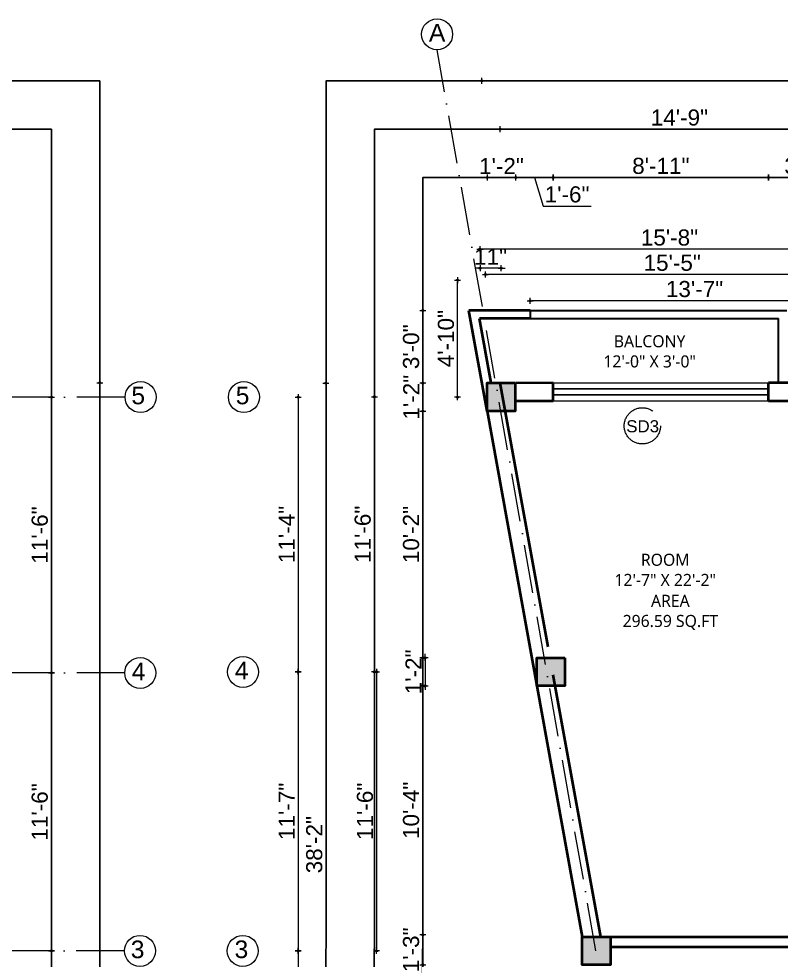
# Model space of a CAD drawing. Header units: inches. Extents: x 2670288 to 2672693, y 789942 to 794071.
# Drawn here: x 2671408 to 2671786.6, y 791460.4 to 791927.9 of the extents above; entities that cross this region are included whole.
import ezdxf

# ---------------------------------------------------------------- set-up
doc = ezdxf.new("R2010")
doc.units = ezdxf.units.IN
doc.header["$MEASUREMENT"] = 0
doc.header["$PDMODE"] = 99
doc.linetypes.add('ACAD_ISO04W100', pattern=[30, 24, -3, 0, -3])
doc.linetypes.add('ACAD_ISO10W100', pattern=[18, 12, -3, 0, -3])
for name, color, linetype, lineweight in [('CENTER  LINE RA', 10, 'ACAD_ISO04W100', 18), ('CONC. OUTLINE RA', 150, 'Continuous', 40), ('DOOR-WIN RA', 3, 'Continuous', 20), ('Hatch', 254, 'Continuous', 9), ('HATCH RA', 8, 'Continuous', 9), ('TEXT RA', 254, 'Continuous', 20), ('TEXTURE EA', 8, 'ACAD_ISO10W100', 9), ('wall EA', 24, 'Continuous', 40), ('WALL__HALF_NEW', 42, 'Continuous', 30)]:
    doc.layers.add(name, color=color, linetype=linetype, lineweight=lineweight)
for name, color, linetype in [('HACTH', 7, 'Continuous'), ('lettring', 7, 'Continuous'), ('text EA', 7, 'Continuous')]:
    doc.layers.add(name, color=color, linetype=linetype)
doc.styles.add('DIM 8', font='arial.ttf', dxfattribs={"height": 8})
doc.styles.get("Standard").update_dxf_attribs({"font": 'arial.ttf'})
doc.dimstyles.new('Copy of DIM 8', dxfattribs={"dimtxt": 8, "dimasz": 1, "dimexe": 6, "dimexo": 18, "dimgap": 1.6875, "dimtad": 1, "dimdec": 0, "dimzin": 3, "dimdsep": 46, "dimlunit": 4, "dimtxsty": 'DIM 8', "dimblk": 'dot 2', "dimcen": 0.09375, "dimse1": 1, "dimse2": 1, "dimclrd": 1, "dimclre": 1, "dimclrt": 256, "dimadec": 0, "dimazin": 0, "dimtfac": 0.75, "dimtdec": 0, "dimtix": 1, "dimtmove": 1, "dimatfit": 3, "dimldrblk": 'DOT', "dimfxl": 1, "dimtolj": 1, "dimtzin": 0, "dimlwd": 9, "dimlwe": 9, "dimarcsym": 0})

# ---------------------------------------------------------------- blocks, each defined once
blk = doc.blocks.new('COLUMN')
at = {"layer": 'HACTH', "lineweight": 30, "transparency": 33554541}
h = blk.add_hatch(color=256, dxfattribs=at)
h.dxf.hatch_style = 1
h.paths.add_polyline_path([(2659104.19, 784576.38), (2659090.19, 784576.38), (2659090.19, 784562.38), (2659104.19, 784562.38)])
at = {"layer": 'CONC. OUTLINE RA'}
blk.add_lwpolyline([(2659090.19, 784576.38), (2659104.19, 784576.38), (2659104.19, 784562.38), (2659090.19, 784562.38)], close=True, dxfattribs=at)
blk = doc.blocks.new('dot1')
at = {"layer": 'Hatch'}
h = blk.add_hatch(color=256, dxfattribs=at)
edge = h.paths.add_edge_path()
edge.add_arc((0, 0), 1, 0, 360)
for p, q in [((3, 0), (-3, 0)), ((0, 3), (0, -3))]:
    blk.add_line(p, q, dxfattribs=at)
blk.add_circle((0, 0), 1, dxfattribs=at)
blk = doc.blocks.new('dot 2')
at = {"layer": 'Hatch', "xscale": 0.5, "yscale": 0.5, "zscale": 0.5}
blk.add_blockref('dot1', (0, 0), dxfattribs=at)
blk = doc.blocks.new('*D1770')
at = {"layer": 'Defpoints', "color": 0, "transparency": 16777216}
for p in [(2671369.61, 791740.05), (2671369.61, 791603.05), (2671424.2, 791603.05)]:
    blk.add_point(p, dxfattribs=at)
at = {"layer": 'lettring', "color": 1, "lineweight": 9, "transparency": 16777216}
blk.add_line((2671424.2, 791739.05), (2671424.2, 791604.05), dxfattribs=at)
for p, rotation in [((2671424.2, 791740.05), 90), ((2671424.2, 791603.05), 270)]:
    blk.add_blockref('dot 2', p, dxfattribs=dict(at, rotation=rotation))
at = {"layer": 'lettring', "transparency": 16777216, "insert": (2671418.43, 791671.55), "char_height": 8, "attachment_point": 5, "rotation": 90, "style": 'DIM 8'}
blk.add_mtext('\\A1;11\'-6"', dxfattribs=at)
blk = doc.blocks.new('_Dot')
at = {"color": 0, "linetype": 'ByBlock', "lineweight": -2}
blk.add_line((-0.5, 0), (-1, 0), dxfattribs=at)
at = {"color": 0, "linetype": 'ByBlock', "const_width": 0.5}
blk.add_lwpolyline([(-0.25, 0, 1), (0.25, 0, 1)], format="xyb", close=True, dxfattribs=at)
blk = doc.blocks.new('*D1771')
at = {"layer": 'Defpoints', "color": 0, "transparency": 16777216}
for p in [(2671369.61, 791603.05), (2671369.61, 791465.04), (2671424.2, 791465.04)]:
    blk.add_point(p, dxfattribs=at)
at = {"layer": 'lettring', "color": 1, "lineweight": 9, "transparency": 16777216}
blk.add_line((2671424.2, 791602.05), (2671424.2, 791466.04), dxfattribs=at)
for p, rotation in [((2671424.2, 791603.05), 90), ((2671424.2, 791465.04), 270)]:
    blk.add_blockref('dot 2', p, dxfattribs=dict(at, rotation=rotation))
at = {"layer": 'lettring', "transparency": 16777216, "insert": (2671418.43, 791534.04), "char_height": 8, "attachment_point": 5, "rotation": 90, "style": 'DIM 8'}
blk.add_mtext('\\A1;11\'-6"', dxfattribs=at)
blk = doc.blocks.new('*D1772')
at = {"layer": 'Defpoints', "color": 0, "transparency": 16777216}
for p in [(2671369.61, 791465.04), (2671369.61, 791295.55), (2671424.2, 791295.55)]:
    blk.add_point(p, dxfattribs=at)
at = {"layer": 'lettring', "color": 1, "lineweight": 9, "transparency": 16777216}
blk.add_line((2671424.2, 791464.04), (2671424.2, 791296.55), dxfattribs=at)
for p, rotation in [((2671424.2, 791465.04), 90), ((2671424.2, 791295.55), 270)]:
    blk.add_blockref('dot 2', p, dxfattribs=dict(at, rotation=rotation))
at = {"layer": 'lettring', "transparency": 16777216, "insert": (2671418.49, 791380.29), "char_height": 8, "attachment_point": 5, "rotation": 90, "style": 'DIM 8'}
blk.add_mtext('\\A1;14\'-1"', dxfattribs=at)
blk = doc.blocks.new('*D1787')
at = {"layer": 'Defpoints', "color": 0, "transparency": 16777216}
for p in [(2671654.84, 791849.04), (2671640.53, 791732.97), (2671654.84, 791733)]:
    blk.add_point(p, dxfattribs=at)
at = {"layer": 'lettring', "color": 1, "lineweight": 9, "transparency": 16777216}
for p, q in [((2671639.53, 791849.04), (2671638.53, 791849.04)), ((2671640.53, 791849.04), (2671654.84, 791849.04)), ((2671655.84, 791849.04), (2671656.84, 791849.04))]:
    blk.add_line(p, q, dxfattribs=at)
blk.add_blockref('dot 2', (2671640.53, 791849.04), dxfattribs=at)
at = {"layer": 'lettring', "color": 1, "lineweight": 9, "transparency": 16777216, "rotation": 180}
blk.add_blockref('dot 2', (2671654.84, 791849.04), dxfattribs=at)
at = {"layer": 'lettring', "transparency": 16777216, "insert": (2671647.68, 791854.74), "char_height": 8, "attachment_point": 5, "style": 'DIM 8'}
blk.add_mtext('\\A1;1\'-2"', dxfattribs=at)
blk = doc.blocks.new('*D1788')
at = {"layer": 'Defpoints', "color": 0, "transparency": 16777216}
for p in [(2671673.32, 791849.04), (2671673.32, 791747.06), (2671654.84, 791733)]:
    blk.add_point(p, dxfattribs=at)
at = {"layer": 'lettring', "color": 1, "lineweight": 9, "transparency": 16777216}
for p, q in [((2671655.84, 791849.04), (2671672.32, 791849.04)), ((2671664.08, 791849.04), (2671668.33, 791834.88)), ((2671668.33, 791834.88), (2671692.21, 791834.88))]:
    blk.add_line(p, q, dxfattribs=at)
at = {"layer": 'lettring', "color": 1, "lineweight": 9, "transparency": 16777216, "rotation": 180}
blk.add_blockref('dot 2', (2671654.84, 791849.04), dxfattribs=at)
at = {"layer": 'lettring', "color": 1, "lineweight": 9, "transparency": 16777216}
blk.add_blockref('dot 2', (2671673.32, 791849.04), dxfattribs=at)
at = {"layer": 'lettring', "transparency": 16777216, "insert": (2671680.27, 791840.65), "char_height": 8, "attachment_point": 5, "style": 'DIM 8'}
blk.add_mtext('\\A1;1\'-6"', dxfattribs=at)
blk = doc.blocks.new('*D1789')
at = {"layer": 'Defpoints', "color": 0, "transparency": 16777216}
for p in [(2671780.32, 791849.04), (2671673.32, 791747.06), (2671780.32, 791747.08)]:
    blk.add_point(p, dxfattribs=at)
at = {"layer": 'lettring', "color": 1, "lineweight": 9, "transparency": 16777216}
blk.add_line((2671674.32, 791849.04), (2671779.32, 791849.04), dxfattribs=at)
at = {"layer": 'lettring', "color": 1, "lineweight": 9, "transparency": 16777216, "rotation": 180}
blk.add_blockref('dot 2', (2671673.32, 791849.04), dxfattribs=at)
at = {"layer": 'lettring', "color": 1, "lineweight": 9, "transparency": 16777216}
blk.add_blockref('dot 2', (2671780.32, 791849.04), dxfattribs=at)
at = {"layer": 'lettring', "transparency": 16777216, "insert": (2671726.82, 791854.81), "char_height": 8, "attachment_point": 5, "style": 'DIM 8'}
blk.add_mtext('\\A1;8\'-11"', dxfattribs=at)
blk = doc.blocks.new('*D1790')
at = {"layer": 'Defpoints', "color": 0, "transparency": 16777216}
for p in [(2671818.2, 791849.04), (2671780.32, 791747.08), (2671818.2, 791747.04)]:
    blk.add_point(p, dxfattribs=at)
at = {"layer": 'lettring', "color": 1, "lineweight": 9, "transparency": 16777216}
blk.add_line((2671781.32, 791849.04), (2671817.2, 791849.04), dxfattribs=at)
at = {"layer": 'lettring', "color": 1, "lineweight": 9, "transparency": 16777216, "rotation": 180}
blk.add_blockref('dot 2', (2671780.32, 791849.04), dxfattribs=at)
at = {"layer": 'lettring', "color": 1, "lineweight": 9, "transparency": 16777216}
blk.add_blockref('dot 2', (2671818.2, 791849.04), dxfattribs=at)
at = {"layer": 'lettring', "transparency": 16777216, "insert": (2671799.26, 791854.81), "char_height": 8, "attachment_point": 5, "style": 'DIM 8'}
blk.add_mtext('\\A1;3\'-2"', dxfattribs=at)
blk = doc.blocks.new('*D1796')
at = {"layer": 'Defpoints', "color": 0, "transparency": 16777216}
for p in [(2671825.05, 791873.04), (2671647.03, 791740.19), (2671825.05, 791740.05)]:
    blk.add_point(p, dxfattribs=at)
at = {"layer": 'lettring', "color": 1, "lineweight": 9, "transparency": 16777216}
blk.add_line((2671648.03, 791873.04), (2671824.05, 791873.04), dxfattribs=at)
at = {"layer": 'lettring', "color": 1, "lineweight": 9, "transparency": 16777216, "rotation": 180}
blk.add_blockref('dot 2', (2671647.03, 791873.04), dxfattribs=at)
at = {"layer": 'lettring', "color": 1, "lineweight": 9, "transparency": 16777216}
blk.add_blockref('dot 2', (2671825.05, 791873.04), dxfattribs=at)
at = {"layer": 'lettring', "transparency": 16777216, "insert": (2671736.04, 791878.81), "char_height": 8, "attachment_point": 5, "style": 'DIM 8'}
blk.add_mtext('\\A1;14\'-9"', dxfattribs=at)
blk = doc.blocks.new('*D1798')
at = {"layer": 'Defpoints', "color": 0, "transparency": 16777216}
for p in [(2671970.54, 791897.04), (2671637.98, 791747), (2671970.54, 791747)]:
    blk.add_point(p, dxfattribs=at)
at = {"layer": 'lettring', "color": 1, "lineweight": 9, "transparency": 16777216}
blk.add_line((2671638.98, 791897.04), (2671969.54, 791897.04), dxfattribs=at)
at = {"layer": 'lettring', "color": 1, "lineweight": 9, "transparency": 16777216, "rotation": 180}
blk.add_blockref('dot 2', (2671637.98, 791897.04), dxfattribs=at)
at = {"layer": 'lettring', "color": 1, "lineweight": 9, "transparency": 16777216}
blk.add_blockref('dot 2', (2671970.54, 791897.04), dxfattribs=at)
at = {"layer": 'lettring', "transparency": 16777216, "insert": (2671804.26, 791902.81), "char_height": 8, "attachment_point": 5, "style": 'DIM 8'}
blk.add_mtext('\\A1;27\'-9"', dxfattribs=at)
blk = doc.blocks.new('*D1817')
at = {"layer": 'Defpoints', "color": 0, "transparency": 16777216}
for p in [(2671631.42, 791783.07), (2671608.59, 791747), (2671637.98, 791747)]:
    blk.add_point(p, dxfattribs=at)
at = {"layer": 'lettring', "color": 1, "lineweight": 9, "transparency": 16777216}
blk.add_line((2671608.59, 791782.07), (2671608.59, 791748), dxfattribs=at)
for p, rotation in [((2671608.59, 791783.07), 90), ((2671608.59, 791747), 270)]:
    blk.add_blockref('dot 2', p, dxfattribs=dict(at, rotation=rotation))
at = {"layer": 'lettring', "transparency": 16777216, "insert": (2671602.82, 791765.04), "char_height": 8, "attachment_point": 5, "rotation": 90, "style": 'DIM 8'}
blk.add_mtext('\\A1;3\'-0"', dxfattribs=at)
blk = doc.blocks.new('*D1818')
at = {"layer": 'Defpoints', "color": 0, "transparency": 16777216}
for p in [(2671637.98, 791747), (2671608.59, 791732.97), (2671640.53, 791732.97)]:
    blk.add_point(p, dxfattribs=at)
at = {"layer": 'lettring', "color": 1, "lineweight": 9, "transparency": 16777216}
for p, q in [((2671608.59, 791748), (2671608.59, 791749)), ((2671608.59, 791747), (2671608.59, 791732.97)), ((2671608.59, 791731.97), (2671608.59, 791730.97))]:
    blk.add_line(p, q, dxfattribs=at)
for p, rotation in [((2671608.59, 791747), 270), ((2671608.59, 791732.97), 90)]:
    blk.add_blockref('dot 2', p, dxfattribs=dict(at, rotation=rotation))
at = {"layer": 'lettring', "transparency": 16777216, "insert": (2671602.89, 791739.98), "char_height": 8, "attachment_point": 5, "rotation": 90, "style": 'DIM 8'}
blk.add_mtext('\\A1;1\'-2"', dxfattribs=at)
blk = doc.blocks.new('*D1819')
at = {"layer": 'Defpoints', "color": 0, "transparency": 16777216}
for p in [(2671640.53, 791732.97), (2671608.59, 791610.6), (2671665.21, 791610.6)]:
    blk.add_point(p, dxfattribs=at)
at = {"layer": 'lettring', "color": 1, "lineweight": 9, "transparency": 16777216}
blk.add_line((2671608.59, 791731.97), (2671608.59, 791611.6), dxfattribs=at)
for p, rotation in [((2671608.59, 791732.97), 90), ((2671608.59, 791610.6), 270)]:
    blk.add_blockref('dot 2', p, dxfattribs=dict(at, rotation=rotation))
at = {"layer": 'lettring', "transparency": 16777216, "insert": (2671602.82, 791671.78), "char_height": 8, "attachment_point": 5, "rotation": 90, "style": 'DIM 8'}
blk.add_mtext('\\A1;10\'-2"', dxfattribs=at)
blk = doc.blocks.new('*D1820')
at = {"layer": 'Defpoints', "color": 0, "transparency": 16777216}
for p in [(2671665.21, 791610.6), (2671609.72, 791596.6), (2671665.21, 791596.6)]:
    blk.add_point(p, dxfattribs=at)
at = {"layer": 'lettring', "color": 1, "lineweight": 9, "transparency": 16777216}
for p, q in [((2671609.72, 791611.6), (2671609.72, 791612.6)), ((2671609.72, 791610.6), (2671609.72, 791596.6)), ((2671609.72, 791595.6), (2671609.72, 791594.6))]:
    blk.add_line(p, q, dxfattribs=at)
for p, rotation in [((2671609.72, 791610.6), 270), ((2671609.72, 791596.6), 90)]:
    blk.add_blockref('dot 2', p, dxfattribs=dict(at, rotation=rotation))
at = {"layer": 'lettring', "transparency": 16777216, "insert": (2671604.01, 791603.6), "char_height": 8, "attachment_point": 5, "rotation": 90, "style": 'DIM 8'}
blk.add_mtext('\\A1;1\'-2"', dxfattribs=at)
blk = doc.blocks.new('*D1821')
at = {"layer": 'Defpoints', "color": 0, "transparency": 16777216}
for p in [(2671664.09, 791596.6), (2671608.59, 791473.07), (2671687.74, 791473.07)]:
    blk.add_point(p, dxfattribs=at)
at = {"layer": 'lettring', "color": 1, "lineweight": 9, "transparency": 16777216}
blk.add_line((2671608.59, 791595.6), (2671608.59, 791474.07), dxfattribs=at)
for p, rotation in [((2671608.59, 791596.6), 90), ((2671608.59, 791473.07), 270)]:
    blk.add_blockref('dot 2', p, dxfattribs=dict(at, rotation=rotation))
at = {"layer": 'lettring', "transparency": 16777216, "insert": (2671602.82, 791534.84), "char_height": 8, "attachment_point": 5, "rotation": 90, "style": 'DIM 8'}
blk.add_mtext('\\A1;10\'-4"', dxfattribs=at)
blk = doc.blocks.new('*D1822')
at = {"layer": 'Defpoints', "color": 0, "transparency": 16777216}
for p in [(2671687.74, 791473.07), (2671608.59, 791458.07), (2671687.74, 791458.07)]:
    blk.add_point(p, dxfattribs=at)
at = {"layer": 'lettring', "color": 1, "lineweight": 9, "transparency": 16777216}
for p, q in [((2671608.59, 791474.07), (2671608.59, 791475.07)), ((2671608.59, 791473.07), (2671608.59, 791458.07)), ((2671608.59, 791457.07), (2671608.59, 791456.07))]:
    blk.add_line(p, q, dxfattribs=at)
for p, rotation in [((2671608.59, 791473.07), 270), ((2671608.59, 791458.07), 90)]:
    blk.add_blockref('dot 2', p, dxfattribs=dict(at, rotation=rotation))
at = {"layer": 'lettring', "transparency": 16777216, "insert": (2671602.82, 791465.57), "char_height": 8, "attachment_point": 5, "rotation": 90, "style": 'DIM 8'}
blk.add_mtext('\\A1;1\'-3"', dxfattribs=at)
blk = doc.blocks.new('*D1830')
at = {"layer": 'Defpoints', "color": 0, "transparency": 16777216}
for p in [(2671647.03, 791740.19), (2671584.57, 791603.6), (2671672.21, 791603.6)]:
    blk.add_point(p, dxfattribs=at)
at = {"layer": 'lettring', "color": 1, "lineweight": 9, "transparency": 16777216}
blk.add_line((2671584.57, 791739.19), (2671584.57, 791604.6), dxfattribs=at)
for p, rotation in [((2671584.57, 791740.19), 90), ((2671584.57, 791603.6), 270)]:
    blk.add_blockref('dot 2', p, dxfattribs=dict(at, rotation=rotation))
at = {"layer": 'lettring', "transparency": 16777216, "insert": (2671578.8, 791671.89), "char_height": 8, "attachment_point": 5, "rotation": 90, "style": 'DIM 8'}
blk.add_mtext('\\A1;11\'-6"', dxfattribs=at)
blk = doc.blocks.new('*D1831')
at = {"layer": 'Defpoints', "color": 0, "transparency": 16777216}
for p in [(2671672.21, 791603.6), (2671585.69, 791465.07), (2671694.74, 791465.07)]:
    blk.add_point(p, dxfattribs=at)
at = {"layer": 'lettring', "color": 1, "lineweight": 9, "transparency": 16777216}
blk.add_line((2671585.69, 791602.6), (2671585.69, 791466.07), dxfattribs=at)
for p, rotation in [((2671585.69, 791603.6), 90), ((2671585.69, 791465.07), 270)]:
    blk.add_blockref('dot 2', p, dxfattribs=dict(at, rotation=rotation))
at = {"layer": 'lettring', "transparency": 16777216, "insert": (2671579.92, 791534.34), "char_height": 8, "attachment_point": 5, "rotation": 90, "style": 'DIM 8'}
blk.add_mtext('\\A1;11\'-6"', dxfattribs=at)
blk = doc.blocks.new('*D1832')
at = {"layer": 'Defpoints', "color": 0, "transparency": 16777216}
for p in [(2671637.98, 791747), (2671560.52, 791288.58), (2671687.74, 791288.58)]:
    blk.add_point(p, dxfattribs=at)
at = {"layer": 'lettring', "color": 1, "lineweight": 9, "transparency": 16777216}
blk.add_line((2671560.52, 791746), (2671560.52, 791289.58), dxfattribs=at)
for p, rotation in [((2671560.52, 791747), 90), ((2671560.52, 791288.58), 270)]:
    blk.add_blockref('dot 2', p, dxfattribs=dict(at, rotation=rotation))
at = {"layer": 'lettring', "transparency": 16777216, "insert": (2671554.75, 791517.79), "char_height": 8, "attachment_point": 5, "rotation": 90, "style": 'DIM 8'}
blk.add_mtext('\\A1;38\'-2"', dxfattribs=at)
blk = doc.blocks.new('*D2009')
at = {"layer": 'Defpoints', "color": 0, "transparency": 16777216}
for p in [(2671825.2, 791740.04), (2671546.7, 791603.58), (2671825.2, 791603.58)]:
    blk.add_point(p, dxfattribs=at)
at = {"layer": 'lettring', "color": 1, "lineweight": 9, "transparency": 16777216}
blk.add_line((2671546.7, 791739.04), (2671546.7, 791604.58), dxfattribs=at)
for p, rotation in [((2671546.7, 791740.04), 90), ((2671546.7, 791603.58), 270)]:
    blk.add_blockref('dot 2', p, dxfattribs=dict(at, rotation=rotation))
at = {"layer": 'lettring', "transparency": 16777216, "insert": (2671541, 791671.81), "char_height": 8, "attachment_point": 5, "rotation": 90, "style": 'DIM 8'}
blk.add_mtext('\\A1;11\'-4"', dxfattribs=at)
blk = doc.blocks.new('*D2010')
at = {"layer": 'Defpoints', "color": 0, "transparency": 16777216}
for p in [(2671825.2, 791603.58), (2671546.7, 791465.07), (2671825.2, 791465.07)]:
    blk.add_point(p, dxfattribs=at)
at = {"layer": 'lettring', "color": 1, "lineweight": 9, "transparency": 16777216}
blk.add_line((2671546.7, 791602.58), (2671546.7, 791466.07), dxfattribs=at)
for p, rotation in [((2671546.7, 791603.58), 90), ((2671546.7, 791465.07), 270)]:
    blk.add_blockref('dot 2', p, dxfattribs=dict(at, rotation=rotation))
at = {"layer": 'lettring', "transparency": 16777216, "insert": (2671541, 791534.33), "char_height": 8, "attachment_point": 5, "rotation": 90, "style": 'DIM 8'}
blk.add_mtext('\\A1;11\'-7"', dxfattribs=at)
blk = doc.blocks.new('*D2011')
at = {"layer": 'Defpoints', "color": 0, "transparency": 16777216}
for p in [(2671825.2, 791465.07), (2671546.7, 791295.58), (2671825.2, 791295.58)]:
    blk.add_point(p, dxfattribs=at)
at = {"layer": 'lettring', "color": 1, "lineweight": 9, "transparency": 16777216}
blk.add_line((2671546.7, 791464.07), (2671546.7, 791296.58), dxfattribs=at)
for p, rotation in [((2671546.7, 791465.07), 90), ((2671546.7, 791295.58), 270)]:
    blk.add_blockref('dot 2', p, dxfattribs=dict(at, rotation=rotation))
at = {"layer": 'lettring', "transparency": 16777216, "insert": (2671541, 791380.33), "char_height": 8, "attachment_point": 5, "rotation": 90, "style": 'DIM 8'}
blk.add_mtext('\\A1;14\'-1"', dxfattribs=at)
blk = doc.blocks.new('*D2014')
at = {"layer": 'Defpoints', "color": 0, "transparency": 16777216}
for p in [(2671637.02, 791804.09), (2671637.02, 791798.08), (2671647.52, 791740.04)]:
    blk.add_point(p, dxfattribs=at)
at = {"layer": 'lettring', "color": 1, "lineweight": 9, "transparency": 16777216}
for p, q in [((2671636.02, 791804.09), (2671635.02, 791804.09)), ((2671647.52, 791804.09), (2671637.02, 791804.09)), ((2671648.52, 791804.09), (2671649.52, 791804.09))]:
    blk.add_line(p, q, dxfattribs=at)
blk.add_blockref('dot 2', (2671637.02, 791804.09), dxfattribs=at)
at = {"layer": 'lettring', "color": 1, "lineweight": 9, "transparency": 16777216, "rotation": 180}
blk.add_blockref('dot 2', (2671647.52, 791804.09), dxfattribs=at)
at = {"layer": 'lettring', "transparency": 16777216, "insert": (2671642.27, 791809.79), "char_height": 8, "attachment_point": 5, "style": 'DIM 8'}
blk.add_mtext('\\A1;11"', dxfattribs=at)
blk = doc.blocks.new('*D2019')
at = {"layer": 'Defpoints', "color": 0, "transparency": 16777216}
for p in [(2671661.91, 791798.11), (2671825.2, 791798.11), (2671661.91, 791787.86)]:
    blk.add_point(p, dxfattribs=at)
at = {"layer": 'lettring', "color": 1, "lineweight": 9, "transparency": 16777216}
blk.add_line((2671824.2, 791787.86), (2671662.91, 791787.86), dxfattribs=at)
at = {"layer": 'lettring', "color": 1, "lineweight": 9, "transparency": 16777216, "rotation": 180}
blk.add_blockref('dot 2', (2671661.91, 791787.86), dxfattribs=at)
at = {"layer": 'lettring', "color": 1, "lineweight": 9, "transparency": 16777216}
blk.add_blockref('dot 2', (2671825.2, 791787.86), dxfattribs=at)
at = {"layer": 'lettring', "transparency": 16777216, "insert": (2671743.55, 791793.64), "char_height": 8, "attachment_point": 5, "style": 'DIM 8'}
blk.add_mtext('\\A1;13\'-7"', dxfattribs=at)
blk = doc.blocks.new('*D2081')
at = {"layer": 'Defpoints', "color": 0, "transparency": 16777216}
for p in [(2671639.73, 791800.91), (2671639.73, 791783.08), (2671825.2, 791740.04)]:
    blk.add_point(p, dxfattribs=at)
at = {"layer": 'lettring', "color": 1, "lineweight": 9, "transparency": 16777216}
blk.add_line((2671824.2, 791800.91), (2671640.73, 791800.91), dxfattribs=at)
at = {"layer": 'lettring', "color": 1, "lineweight": 9, "transparency": 16777216, "rotation": 180}
blk.add_blockref('dot 2', (2671639.73, 791800.91), dxfattribs=at)
at = {"layer": 'lettring', "color": 1, "lineweight": 9, "transparency": 16777216}
blk.add_blockref('dot 2', (2671825.2, 791800.91), dxfattribs=at)
at = {"layer": 'lettring', "transparency": 16777216, "insert": (2671732.46, 791806.68), "char_height": 8, "attachment_point": 5, "style": 'DIM 8'}
blk.add_mtext('\\A1;15\'-5"', dxfattribs=at)
blk = doc.blocks.new('*D2083')
at = {"layer": 'Defpoints', "color": 0, "transparency": 16777216}
for p in [(2671637.02, 791813.45), (2671637.02, 791798.08), (2671825.2, 791740.04)]:
    blk.add_point(p, dxfattribs=at)
at = {"layer": 'lettring', "color": 1, "lineweight": 9, "transparency": 16777216}
blk.add_line((2671824.2, 791813.45), (2671638.02, 791813.45), dxfattribs=at)
at = {"layer": 'lettring', "color": 1, "lineweight": 9, "transparency": 16777216, "rotation": 180}
blk.add_blockref('dot 2', (2671637.02, 791813.45), dxfattribs=at)
at = {"layer": 'lettring', "color": 1, "lineweight": 9, "transparency": 16777216}
blk.add_blockref('dot 2', (2671825.2, 791813.45), dxfattribs=at)
at = {"layer": 'lettring', "transparency": 16777216, "insert": (2671731.11, 791819.22), "char_height": 8, "attachment_point": 5, "style": 'DIM 8'}
blk.add_mtext('\\A1;15\'-8"', dxfattribs=at)

msp = doc.modelspace()

# ---------------------------------------------------------------- linework, layer by layer
at = {"layer": 'CENTER  LINE RA', "linetype": 'ACAD_ISO10W100', "ltscale": 2}
for p, q in [((2671694.61, 791465.05), (2671615.71, 791912.49)), ((2671460.78, 791740.05), (2670933.54, 791740.05)), ((2671460.78, 791603.05), (2670933.54, 791603.05)), ((2671460.49, 791465.04), (2670933.25, 791465.04))]:
    msp.add_line(p, q, dxfattribs=at)
at = {"layer": 'Defpoints'}
for p, q in [((2670966.97, 791897.04), (2671448.24, 791897.04)), ((2671448.24, 791897.04), (2671448.11, 791035.34)), ((2670990.97, 791873.04), (2671424.24, 791873.04)), ((2671424.24, 791873.04), (2671424.12, 791059.34))]:
    msp.add_line(p, q, dxfattribs=at)
for points in [[(2672041.75, 791035.34), (2671560.49, 791035.34), (2671560.62, 791897.04), (2672041.89, 791897.04)], [(2672017.76, 791059.34), (2671584.49, 791059.34), (2671584.61, 791873.04), (2672017.88, 791873.04)], [(2671993.76, 791083.34), (2671608.49, 791083.34), (2671608.61, 791849.04), (2671993.88, 791849.04)]]:
    msp.add_lwpolyline(points, close=True, dxfattribs=at)
at = {"layer": 'DOOR-WIN RA'}
for p, q in [((2671673.32, 791747.08), (2671780.32, 791747.08)), ((2671673.32, 791744.09), (2671780.32, 791744.09)), ((2671780.31, 791744.08), (2671673.32, 791744.09)), ((2671780.31, 791741.08), (2671673.32, 791741.09)), ((2671780.32, 791741.05), (2671673.32, 791741.05)), ((2671780.31, 791738.08), (2671673.32, 791738.09))]:
    msp.add_line(p, q, dxfattribs=at)
at = {"layer": 'TEXTURE EA', "linetype": 'ByBlock', "ltscale": 2}
for centre in [(2671615.71, 791920.18), (2671468.47, 791740.05), (2671519.77, 791740.05), (2671468.32, 791603.05), (2671519.34, 791603.55), (2671468.18, 791465.04), (2671519.2, 791465.04)]:
    msp.add_circle(centre, 7.69, dxfattribs=at)
at = {"layer": 'TEXTURE EA', "linetype": 'ACAD_ISO10W100', "ltscale": 4}
msp.add_circle((2671717.63, 791725.75), 8.99, dxfattribs=at)
at = {"layer": 'wall EA'}
for p, q in [((2671640.52, 791733.04), (2671631.47, 791783.07)), ((2671661.91, 791783.07), (2671631.47, 791783.07)), ((2671642.56, 791747.04), (2671636.76, 791779.07)), ((2671661.91, 791779.07), (2671636.76, 791779.07)), ((2671646.86, 791747.08), (2671670.69, 791616.1)), ((2671673.32, 791747.06), (2671654.84, 791747)), ((2671673.32, 791738.08), (2671673.32, 791747.06)), ((2671780.32, 791738.08), (2671780.32, 791747.08)), ((2671818.33, 791747.08), (2671780.32, 791747.08)), ((2671673.32, 791738.08), (2671654.84, 791738.08)), ((2671818.33, 791738.08), (2671780.32, 791738.08)), ((2671640.52, 791733.04), (2671687.74, 791472.07)), ((2671673.24, 791602.1), (2671696.89, 791472.07)), ((2671696.89, 791472.07), (2671818.2, 791472.07)), ((2671701.74, 791467.07), (2671818.2, 791467.07))]:
    msp.add_line(p, q, dxfattribs=at)
at = {"layer": 'WALL__HALF_NEW'}
for p, q in [((2671661.91, 791783.08), (2671661.91, 791779.07)), ((2671661.91, 791783.07), (2671789.32, 791783.08)), ((2671661.91, 791779.07), (2671785.32, 791779.07)), ((2671785.32, 791747.09), (2671785.32, 791779.07))]:
    msp.add_line(p, q, dxfattribs=at)

# ---------------------------------------------------------------- block references
at = {"layer": 'HATCH RA', "lineweight": 30, "rotation": 270}
for p in [(1887078.14, 3450837.23), (1887102.83, 3450700.79), (1887125.36, 3450562.26)]:
    msp.add_blockref('COLUMN', p, dxfattribs=at)

# ---------------------------------------------------------------- texts
at = {"layer": 'text EA', "char_height": 6, "attachment_point": 2}
for s, insert, width in [('{\\fTrebuchet MS|b0|i0|c0|p34;BALCONY\\P12\'-0" X 3\'-0"}', (2671721.25, 791770.76), 82.6088), ('SD3', (2671717.79, 791728.55), 11.1695), ('{\\fTrebuchet MS|b0|i0|c0|p34;ROOM\\P12\'-7" X 22\'-2" }', (2671728.99, 791662.25), 84.336), ('{\\fTrebuchet MS|b0|i0|c0|p34;AREA \\P296.59 SQ.FT}', (2671731.54, 791641.88), 84.336)]:
    msp.add_mtext(s, dxfattribs=dict(at, insert=insert, width=width))
at = {"layer": 'TEXT RA'}
for s, p in [('5', (2671463.9, 791736.47)), ('4', (2671464.11, 791599.47)), ('3', (2671463.61, 791461.42))]:
    msp.add_text(s, height=8.76, dxfattribs=at).set_placement(p)
at = {"layer": 'TEXT RA', "char_height": 8.76, "attachment_point": 1}
for s, insert in [('A', (2671611.65, 791925.36)), ('5', (2671515.72, 791745.23)), ('4', (2671515.29, 791608.73)), ('3', (2671515.15, 791470.22))]:
    msp.add_mtext_dynamic_manual_height_columns(s, width=8.7644, gutter_width=43.82, heights=[0], dxfattribs=dict(at, insert=insert))

# ---------------------------------------------------------------- dimensions: what is measured, and where the dimension line sits
at = {"layer": 'lettring'}
for base, p1, p2, picture, middle in [((2671970.54, 791897.04), (2671637.98, 791747), (2671970.54, 791747), '*D1798', (2671804.26, 791902.81)), ((2671654.84, 791849.04), (2671640.53, 791732.97), (2671654.84, 791733), '*D1787', (2671647.68, 791854.74)), ((2671780.32, 791849.04), (2671673.32, 791747.06), (2671780.32, 791747.08), '*D1789', (2671726.82, 791854.81)), ((2671818.2, 791849.04), (2671780.32, 791747.08), (2671818.2, 791747.04), '*D1790', (2671799.26, 791854.81)), ((2671637.02, 791813.45), (2671825.2, 791740.04), (2671637.02, 791798.08), '*D2083', (2671731.11, 791819.22)), ((2671637.0175, 791804.0878), (2671647.5197, 791740.0419), (2671637.0175, 791798.0802), '*D2014', (2671642.2686, 791809.7916)), ((2671639.73, 791800.91), (2671825.2, 791740.04), (2671639.73, 791783.08), '*D2081', (2671732.46, 791806.68)), ((2671661.91, 791787.86), (2671825.2, 791798.11), (2671661.91, 791798.11), '*D2019', (2671743.55, 791793.64))]:
    dim = msp.add_linear_dim(base=base, p1=p1, p2=p2, dimstyle='Copy of DIM 8', dxfattribs=at)
    dim.commit()
    dim.dimension.update_dxf_attribs({"geometry": picture, "text_midpoint": middle})
dim = msp.add_linear_dim(base=(2671825.05, 791873.04), p1=(2671647.03, 791740.19), p2=(2671825.05, 791740.05), text='14\'-9"', dimstyle='Copy of DIM 8', dxfattribs=at)
dim.commit()
dim.dimension.update_dxf_attribs({"geometry": '*D1796', "text_midpoint": (2671736.04, 791878.81)})
dim = msp.add_linear_dim(base=(2671673.32, 791849.04), p1=(2671654.84, 791733), p2=(2671673.32, 791747.06), dimstyle='Copy of DIM 8', dxfattribs=at)
dim.commit()
dim.dimension.update_dxf_attribs({"geometry": '*D1788', "text_midpoint": (2671670.01, 791834.88), "dimtype": 160})
for base, p1, p2 in [((2671625.82, 791798.11), (2671647.52, 791740.04), (2671647.52, 791798.11)), ((2671448.22, 791747.05), (2671376.78, 791124.21), (2671376.78, 791747.05))]:
    msp.add_linear_dim(base=base, p1=p1, p2=p2, angle=90, dimstyle='Copy of DIM 8', dxfattribs=at).render()
for base, p1, p2, picture, middle in [((2671608.59, 791747), (2671631.42, 791783.07), (2671637.98, 791747), '*D1817', (2671602.82, 791765.04)), ((2671608.59, 791732.97), (2671637.98, 791747), (2671640.53, 791732.97), '*D1818', (2671602.89, 791739.98)), ((2671560.52, 791288.58), (2671637.98, 791747), (2671687.74, 791288.58), '*D1832', (2671554.75, 791517.79)), ((2671546.7, 791603.58), (2671825.2, 791740.04), (2671825.2, 791603.58), '*D2009', (2671541, 791671.81)), ((2671608.59, 791610.6), (2671640.53, 791732.97), (2671665.21, 791610.6), '*D1819', (2671602.82, 791671.78)), ((2671609.72, 791596.6), (2671665.21, 791610.6), (2671665.21, 791596.6), '*D1820', (2671604.01, 791603.6)), ((2671424.2, 791465.04), (2671369.61, 791603.05), (2671369.61, 791465.04), '*D1771', (2671418.43, 791534.04)), ((2671546.7, 791465.07), (2671825.2, 791603.58), (2671825.2, 791465.07), '*D2010', (2671541, 791534.33)), ((2671608.59, 791473.07), (2671664.09, 791596.6), (2671687.74, 791473.07), '*D1821', (2671602.82, 791534.84)), ((2671608.59, 791458.07), (2671687.74, 791473.07), (2671687.74, 791458.07), '*D1822', (2671602.82, 791465.57)), ((2671424.2, 791295.55), (2671369.61, 791465.04), (2671369.61, 791295.55), '*D1772', (2671418.49, 791380.29)), ((2671546.7, 791295.58), (2671825.2, 791465.07), (2671825.2, 791295.58), '*D2011', (2671541, 791380.33))]:
    dim = msp.add_linear_dim(base=base, p1=p1, p2=p2, angle=90, dimstyle='Copy of DIM 8', dxfattribs=at)
    dim.commit()
    dim.dimension.update_dxf_attribs({"geometry": picture, "text_midpoint": middle})
for base, p1, p2, picture, middle in [((2671424.2, 791603.05), (2671369.61, 791740.05), (2671369.61, 791603.05), '*D1770', (2671418.43, 791671.55)), ((2671584.57, 791603.6), (2671647.03, 791740.19), (2671672.21, 791603.6), '*D1830', (2671578.8, 791671.89)), ((2671585.69, 791465.07), (2671672.21, 791603.6), (2671694.74, 791465.07), '*D1831', (2671579.92, 791534.34))]:
    dim = msp.add_linear_dim(base=base, p1=p1, p2=p2, angle=90, text='11\'-6"', dimstyle='Copy of DIM 8', dxfattribs=at)
    dim.commit()
    dim.dimension.update_dxf_attribs({"geometry": picture, "text_midpoint": middle})

doc.saveas('drawing.dxf')
